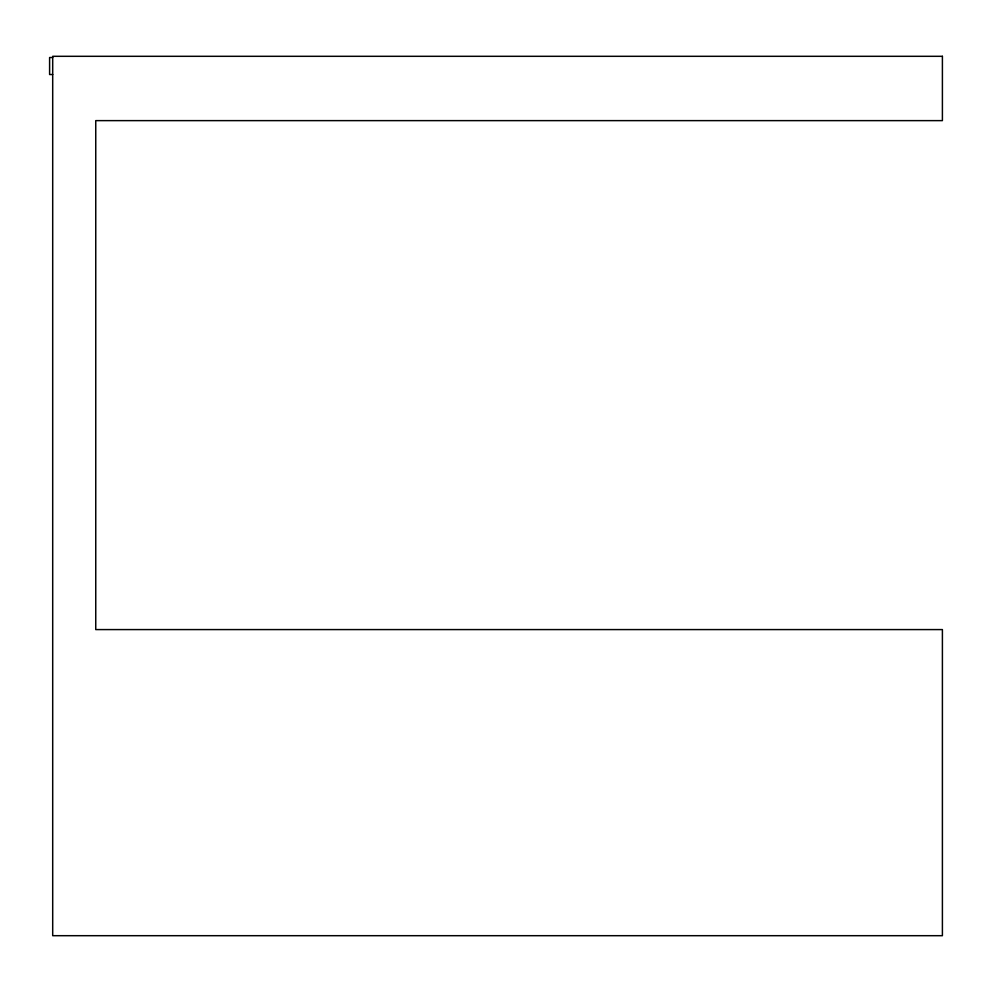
<?xml version="1.0" encoding="UTF-8"?>
<svg xmlns="http://www.w3.org/2000/svg" width="992" height="992" viewBox="0 0 992 992"><rect width="100%" height="100%" fill="white"/><g stroke="black" fill="none" stroke-linecap="round" stroke-linejoin="round"><path stroke-width="1.49" d="M52.7 57.524L49.6 57.524L49.6 74.524L52.7 74.524M942.4 56.308L52.7 56.308L52.7 935.692L942.4 935.692L942.4 629.585L95.753 629.585L95.753 120.627L942.4 120.627L942.4 56.308"/></g></svg>
